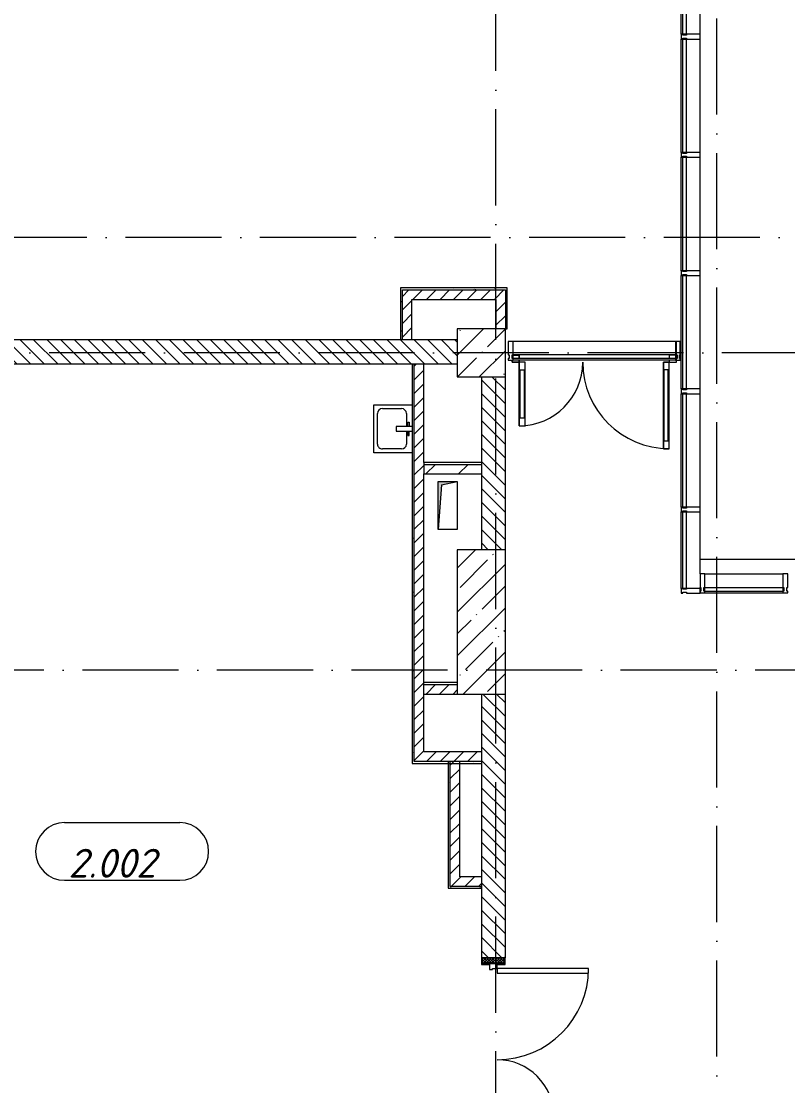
# Model space of a CAD drawing. Header units: millimetres. Extents: x -6467 to 106027, y -7090 to 195095.
# Drawn here: x 513 to 8488, y 68956 to 80031 of the extents above; entities that cross this region are included whole.
import ezdxf

# ---------------------------------------------------------------- set-up
doc = ezdxf.new("R2010")
doc.units = ezdxf.units.MM
doc.linetypes.add('50_200_ШТРИХ_1Т_ш5_п1_п1_', pattern=[1400, 1000, -200, 0, -200])
for name, color, linetype, lineweight, true_color in [('A-AREA-IDEN-1', 7, 'Continuous', 9, 0xaaaaaa), ('A-GENM-1', 7, 'Continuous', 9, 0xaaaaaa), ('I-WALL-1', 7, 'Continuous', 5, 0x787878), ('M-EQPM-1', 7, 'Continuous', 9, 0xaaaaaa), ('M-EQPM-2', 7, 'Continuous', 9, 0xe2e2e2), ('P-SANR-FIXT-1', 7, 'Continuous', 9, 0xaaaaaa), ('Оси-3', 7, '50_200_ШТРИХ_1Т_ш5_п1_п1_', 9, 0xaaaaaa)]:
    doc.layers.add(name, color=color, linetype=linetype, lineweight=lineweight, true_color=true_color)
for name, color, linetype, lineweight in [('A-DETL-GENF', 7, 'Continuous', 9), ('A-DOOR', 7, 'Continuous', 9), ('A-DOOR-2', 7, 'Continuous', 5), ('A-DOOR-FRAM', 7, 'Continuous', 9), ('A-DOOR-FRAM-2', 7, 'Continuous', 5), ('A-FLOR', 7, 'Continuous', 9), ('A-GLAZ-CWMG', 7, 'Continuous', 9), ('A-GLAZ-CWMG-1', 7, 'Continuous', 20), ('A-WALL', 7, 'Continuous', 5), ('A-WALL-FNSH-1', 7, 'Continuous', 5), ('I-WALL', 7, 'Continuous', 5), ('S-COLS', 7, 'Continuous', 9), ('S-COLS-1', 7, 'Continuous', 5)]:
    doc.layers.add(name, color=color, linetype=linetype, lineweight=lineweight)
doc.styles.add('ISOCPEUR_I', font='isocpeui.ttf', dxfattribs={"height": 300})
pattern_1 = [(135, (0, 0), (-70.71068, -70.71068), [])]
pattern_2 = [(0, (0, 0), (406.4, 101.6), [6.706, -298.094, 6.706, -298.094, -1625.6]), (0, (0, 0), (406.4, 101.6), [-609.6, 6.706, -602.894, 6.706, -298.094, -711.2]), (0, (0, 0), (406.4, 101.6), [-1524, 6.706, -196.494, 6.706, -501.294]), (120, (152.4, 50.8), (-291.18818, 301.15272), [6.706, -298.094, 6.706, -298.094, -1625.6]), (120, (152.4, 50.8), (-291.18818, 301.15272), [-609.6, 6.706, -602.894, 6.706, -298.094, -711.2]), (120, (152.4, 50.8), (-291.18818, 301.15272), [-1524, 6.706, -196.494, 6.706, -501.294]), (240, (203.2, 254), (-115.21182, -402.75272), [6.706, -298.094, 6.706, -298.094, -1625.6]), (240, (203.2, 254), (-115.21182, -402.75272), [-609.6, 6.706, -602.894, 6.706, -298.094, -711.2]), (240, (203.2, 254), (-115.21182, -402.75272), [-1524, 6.706, -196.494, 6.706, -501.294])]
pattern_3 = [(45, (0, 0), (-70.71068, 70.71068), [])]

# ---------------------------------------------------------------- blocks, each defined once
blk = doc.blocks.new('BSC_Колонна _Прямоугольная - 500х500-V18-АИ_План этажа Радиаторы_2')
at = {"layer": 'S-COLS-1'}
h = blk.add_hatch(dxfattribs=at)
h.set_pattern_fill('FP_46', color=256, style=0, pattern_type=2)
h.set_pattern_definition([(45, (-5300, -76581.04), (-228.0985, 228.0985), []), (45, (-5071.9, -76581.04), (-228.0985, 228.0985), [403.225, -80.645, 6.706, -73.939])])
h.paths.add_polyline_path([(-250, -250), (250, -250), (250, 250), (-250, 250)])
for p, q in [((250, 250), (-250, 250)), ((-250, 250), (-250, -250)), ((250, -250), (250, 250)), ((-250, -250), (250, -250))]:
    blk.add_line(p, q, dxfattribs=at)
blk = doc.blocks.new('110_Дверь_СКБ_2Ст_Наружная1 - СОШ_Д-07_1760_1440_х2400мм_Все учебные помещения_ читальные залы-25547909-АИ_План этажа Радиаторы_2')
at = {"layer": 'A-DOOR-2'}
h = blk.add_hatch(dxfattribs=at)
h.set_pattern_fill('FP_120', color=256, style=0, pattern_type=2)
h.set_pattern_definition([(135, (1456.41, 189.685), (-14.14214, -14.14214), []), (225, (1456.41, 189.685), (14.14214, -14.14214), [])])
h.paths.add_polyline_path([(839.5, -115), (899.5, -115), (899.5, 115), (839.5, 115)])
at = {"layer": 'A-DOOR-FRAM-2'}
h = blk.add_hatch(dxfattribs=at)
h.set_pattern_fill('FP_121', color=256, style=0, pattern_type=2)
h.set_pattern_definition([(45, (-666.384, 189.685), (-14.1421, 14.1421), []), (135, (-666.384, 189.685), (-14.1421, -14.1421), [])])
h.paths.add_polyline_path([(-860.5, -115), (-800.5, -115), (-800.5, 115), (-860.5, 115)])
at = {"layer": 'A-DOOR'}
for p, q in [((-750.5, 990), (-750.5, 40)), ((-700.5, 990), (-750.5, 990)), ((-700.5, 40), (-700.5, 990)), ((789.5, 630), (739.5, 630)), ((739.5, 630), (739.5, 40)), ((789.5, 40), (789.5, 630)), ((-750.5, 40), (-700.5, 40)), ((739.5, 40), (789.5, 40))]:
    blk.add_line(p, q, dxfattribs=at)
at = {"layer": 'A-DOOR-2'}
for p, q in [((-792.5, 123), (-862.5, 123)), ((-862.5, 123), (-862.5, 115)), ((-862.5, 115), (-800.5, 115)), ((-800.5, 115), (-800.5, 40)), ((-792.5, 40), (-792.5, 123)), ((901.5, 123), (831.5, 123)), ((831.5, 123), (831.5, 40)), ((839.5, 40), (839.5, 115)), ((839.5, 115), (901.5, 115)), ((901.5, 115), (901.5, 123)), ((-800.5, 40), (-792.5, 40)), ((831.5, 40), (839.5, 40)), ((-792.5, -40), (-800.5, -40)), ((-800.5, -40), (-800.5, -115)), ((-792.5, -123), (-792.5, -40)), ((839.5, -40), (831.5, -40)), ((831.5, -40), (831.5, -123)), ((839.5, -115), (839.5, -40)), ((-862.5, -115), (-862.5, -123)), ((-800.5, -115), (-862.5, -115)), ((-862.5, -123), (-792.5, -123)), ((831.5, -123), (901.5, -123)), ((901.5, -115), (839.5, -115)), ((901.5, -123), (901.5, -115))]:
    blk.add_line(p, q, dxfattribs=at)
for centre, radius, start, end in [((-750.5, 40), 950, 0, 90), ((789.5, 40), 590, 90, 180)]:
    blk.add_arc(centre, radius, start, end, dxfattribs=at)
at = {"layer": 'A-DOOR-FRAM'}
for p, q in [((-800.5, 115), (-860.5, 115)), ((-860.5, 115), (-860.5, -115)), ((-800.5, -115), (-800.5, 115)), ((899.5, 115), (839.5, 115)), ((839.5, 115), (839.5, -115)), ((899.5, -115), (899.5, 115)), ((-750.5, 40), (-800.5, 40)), ((-800.5, 40), (-800.5, -40)), ((-750.5, -10), (-750.5, 40)), ((789.5, 40), (789.5, -10)), ((839.5, 40), (789.5, 40)), ((839.5, -40), (839.5, 40)), ((-800.5, -40), (-740.5, -40)), ((-740.5, -10), (-750.5, -10)), ((-740.5, -40), (-740.5, -10)), ((789.5, -10), (779.5, -10)), ((779.5, -10), (779.5, -40)), ((779.5, -40), (839.5, -40)), ((-860.5, -115), (-800.5, -115)), ((839.5, -115), (899.5, -115))]:
    blk.add_line(p, q, dxfattribs=at)
blk = doc.blocks.new('Прямоугольный импост - Импост структурный с накладкой - 180мм-21847957-АИ_План этажа Радиаторы_2')
at = {"layer": 'A-GLAZ-CWMG-1'}
for p, q in [((-50, 40), (-50, 180)), ((-50, 180), (0, 180)), ((0, 180), (0, 40)), ((-40, 40), (-50, 40)), ((-50, -17), (-50, 0)), ((-50, 0), (-40, 0)), ((-40, 0), (-40, 40)), ((-10, 40), (-10, 0)), ((0, 40), (-10, 40)), ((-10, 0), (0, 0)), ((0, 0), (0, -17)), ((0, -17), (-50, -17))]:
    blk.add_line(p, q, dxfattribs=at)
blk = doc.blocks.new('SND_2D_Раковина1 - 400х300-V23-АИ_План этажа Радиаторы_2')
at = {"layer": 'P-SANR-FIXT-1'}
for p, q in [((-250, -220), (-250, 180)), ((-160, 120), (-25, 120)), ((-70, 150), (-25, 150)), ((-70, 135), (-70, 150)), ((-25, 135), (-70, 135)), ((-25, 180), (-25, 15)), ((25, 15), (25, 180)), ((70, 150), (25, 150)), ((25, 135), (70, 135)), ((25, 120), (160, 120)), ((70, 135), (70, 150)), ((250, 180), (250, -220)), ((-210, -130), (-210, 70)), ((-25, 15), (25, 15)), ((210, 70), (210, -130)), ((250, -220), (-250, -220)), ((160, -180), (-160, -180))]:
    blk.add_line(p, q, dxfattribs=at)
for centre, start, end in [((-160, 70), 90, 180), ((160, 70), 0, 90), ((-160, -130), 180, 270), ((160, -130), 270, 0)]:
    blk.add_arc(centre, 50, start, end, dxfattribs=at)
blk = doc.blocks.new('Канал вертикальный прямоугольный - Шахта - значок проема-25053776-АИ_План этажа Радиаторы_2')
at = {"layer": 'M-EQPM-2'}
blk.add_hatch(color=256, dxfattribs=at).paths.add_polyline_path([(-100, -250), (-65, 215), (100, 250), (-100, 250)])
at = {"layer": 'M-EQPM-1'}
for p, q in [((-100, -250), (-100, 250)), ((-100, 250), (100, 250)), ((-65, 215), (100, 250)), ((100, 250), (100, -250)), ((-65, 215), (-100, -250)), ((100, -250), (-100, -250))]:
    blk.add_line(p, q, dxfattribs=at)
blk = doc.blocks.new('Прямоугольный импост - Импост структурный с накладкой - 180мм-23263808-АИ_План этажа Радиаторы_2')
at = {"layer": 'A-GLAZ-CWMG-1'}
for p, q in [((-50, 0), (-50, 17)), ((-50, 17), (0, 17)), ((-40, 0), (-50, 0)), ((-40, -40), (-40, 0)), ((0, 0), (-10, 0)), ((-10, 0), (-10, -40)), ((0, 17), (0, 0)), ((-50, -180), (-50, -40)), ((-50, -40), (-40, -40)), ((-10, -40), (0, -40)), ((0, -40), (0, -180)), ((0, -180), (-50, -180))]:
    blk.add_line(p, q, dxfattribs=at)
blk = doc.blocks.new('Дверь_Витражная_СКБ_2Ст - ДВВ_ДАО_СОШ_Гардероб_EIW30-23208067-АИ_План этажа Радиаторы_2')
at = {"layer": 'A-DETL-GENF'}
for p, q in [((-855, 37.5), (-780, 37.5)), ((-780, 37.5), (-855, 37.5)), ((-780, 37.5), (-780, 0)), ((-780, 0), (-780, 37.5)), ((855, 37.5), (780, 37.5)), ((780, 37.5), (780, 0)), ((855, 37.5), (780, 37.5)), ((780, 37.5), (780, 0)), ((-855, -37.5), (-855, -17)), ((-855, -17), (-855, -37.5)), ((-780, -37.5), (-855, -37.5)), ((-855, -37.5), (-780, -37.5)), ((-780, -17), (-780, -37.5)), ((-780, -37.5), (-780, -17)), ((-720, -37.5), (-780, -37.5)), ((-780, -697.5), (-780, -37.5)), ((-720, -37.5), (-780, -37.5)), ((-780, -37.5), (-780, -697.5)), ((-720, -697.5), (-720, -37.5)), ((-720, -697.5), (-720, -37.5)), ((720, -37.5), (780, -37.5)), ((720, -937.5), (720, -37.5)), ((720, -37.5), (720, -937.5)), ((780, -37.5), (720, -37.5)), ((780, -17), (780, -37.5)), ((780, -17), (780, -37.5)), ((780, -937.5), (780, -37.5)), ((780, -937.5), (780, -37.5)), ((780, -37.5), (855, -37.5)), ((780, -37.5), (855, -37.5)), ((855, -37.5), (855, -17)), ((855, -37.5), (855, -17)), ((-780, -117.5), (-720, -117.5)), ((-770, -617.5), (-770, -117.5)), ((-726, -617.5), (-726, -117.5)), ((780, -117.5), (720, -117.5)), ((726, -857.5), (726, -117.5)), ((770, -857.5), (770, -117.5)), ((-780, -617.5), (-720, -617.5)), ((-780, -697.5), (-720, -697.5)), ((-780, -697.5), (-720, -697.5)), ((780, -857.5), (720, -857.5)), ((780, -937.5), (720, -937.5)), ((720, -937.5), (780, -937.5))]:
    blk.add_line(p, q, dxfattribs=at)
at = {"layer": 'A-DOOR-2'}
for p, q in [((-780, -697.5), (-780, -37.5)), ((780, -937.5), (780, -37.5))]:
    blk.add_line(p, q, dxfattribs=at)
for centre, radius, start, end in [((-780, -37.5), 660, 270, 0), ((780, -37.5), 900, 180, 270)]:
    blk.add_arc(centre, radius, start, end, dxfattribs=at)
blk = doc.blocks.new('Прямоугольный импост - Импост структурный с накладкой - 180мм-23206923-АИ_План этажа Радиаторы_2')
at = {"layer": 'A-GLAZ-CWMG'}
for p, q in [((7320, 76701), (5630, 76701)), ((5630, 76521), (5630, 76561)), ((7320, 76561), (5630, 76561)), ((7320, 76561), (7320, 76521)), ((7320, 76521), (5630, 76521)), ((7320, 76504), (5630, 76504))]:
    blk.add_line(p, q, dxfattribs=at)
blk = doc.blocks.new('Прямоугольный импост - Импост структурный с накладкой - 180мм-20786475-АИ_План этажа Радиаторы_2')
at = {"layer": 'A-GLAZ-CWMG-1'}
for p, q in [((-25, 0), (-25, 17)), ((-25, 17), (25, 17)), ((-15, 0), (-25, 0)), ((-15, -40), (-15, 0)), ((25, 0), (15, 0)), ((15, 0), (15, -40)), ((25, 17), (25, 0)), ((-25, -180), (-25, -40)), ((-25, -40), (-15, -40)), ((15, -40), (25, -40)), ((25, -40), (25, -180)), ((25, -180), (-25, -180))]:
    blk.add_line(p, q, dxfattribs=at)
blk = doc.blocks.new('Прямоугольный импост - Импост структурный с накладкой - 180мм-26367187-АИ_План этажа Радиаторы_2')
at = {"layer": 'A-GLAZ-CWMG'}
for p, q in [((7625, 74281), (8438, 74281)), ((7625, 74101), (7625, 74141)), ((7625, 74141), (8438, 74141)), ((7625, 74101), (8438, 74101)), ((8438, 74141), (8438, 74101)), ((7625, 74084), (8438, 74084))]:
    blk.add_line(p, q, dxfattribs=at)
blk = doc.blocks.new('Прямоугольный импост - Импост структурный с накладкой - 180мм-22069925-АИ_План этажа Радиаторы_2')
at = {"layer": 'A-GLAZ-CWMG-1'}
for p, q in [((-25, 40), (-25, 180)), ((-25, 180), (25, 180)), ((25, 180), (25, 40)), ((-15, 40), (-25, 40)), ((-25, -17), (-25, 0)), ((-25, 0), (-15, 0)), ((-15, 0), (-15, 40)), ((15, 40), (15, 0)), ((25, 40), (15, 40)), ((15, 0), (25, 0)), ((25, 0), (25, -17)), ((25, -17), (-25, -17))]:
    blk.add_line(p, q, dxfattribs=at)
blk = doc.blocks.new('BSC_Колонна _Прямоугольная - 500х1500-23947074-АИ_План этажа Радиаторы_2')
at = {"layer": 'S-COLS-1'}
h = blk.add_hatch(dxfattribs=at)
h.set_pattern_fill('FP_253', color=256, style=0, pattern_type=2)
h.set_pattern_definition([(45, (-5300, -73781.04), (-228.0985, 228.0985), []), (45, (-5071.9, -73781.04), (-228.0985, 228.0985), [403.225, -80.645, 6.706, -73.939])])
h.paths.add_polyline_path([(-250, -750), (250, -750), (250, 750), (-250, 750)])
for p, q in [((250, 750), (-250, 750)), ((-250, 750), (-250, -750)), ((250, -750), (250, 750)), ((-250, -750), (250, -750))]:
    blk.add_line(p, q, dxfattribs=at)
blk = doc.blocks.new('АР_Перемычка1 - АР_Перемычка-25547967-АИ_План этажа Радиаторы_2')
at = {"layer": 'A-GENM-1'}
blk.add_line((-350, -125), (-343, -125), dxfattribs=at)
blk = doc.blocks.new('Прямоугольный импост - Импост структурный с накладкой - 180мм-20786484-АИ_План этажа Радиаторы_2')
at = {"layer": 'A-GLAZ-CWMG-1'}
for p, q in [((-50, 0), (-50, 17)), ((-50, 17), (0, 17)), ((-40, 0), (-50, 0)), ((-40, -40), (-40, 0)), ((0, 0), (-10, 0)), ((-10, 0), (-10, -40)), ((0, 17), (0, 0)), ((-50, -180), (-50, -40)), ((-50, -40), (-40, -40)), ((-10, -40), (0, -40)), ((0, -40), (0, -180)), ((0, -180), (-50, -180))]:
    blk.add_line(p, q, dxfattribs=at)
blk = doc.blocks.new('Прямоугольный импост - Импост структурный с накладкой - 180мм-29769736-АИ_План этажа Радиаторы_2')
at = {"layer": 'A-GLAZ-CWMG'}
for p, q in [((7378, 82356), (7378, 83536)), ((7395, 83536), (7435, 83536)), ((7395, 82356), (7395, 83536)), ((7435, 82356), (7435, 83536)), ((7575, 82356), (7575, 83536)), ((7435, 82356), (7395, 82356))]:
    blk.add_line(p, q, dxfattribs=at)
blk = doc.blocks.new('Прямоугольный импост - Импост структурный с накладкой - 180мм-V430-АИ_План этажа Радиаторы_2')
at = {"layer": 'A-GLAZ-CWMG'}
for p, q in [((7378, 76701), (7378, 77386)), ((7395, 77386), (7435, 77386)), ((7395, 76206), (7395, 77386)), ((7435, 76206), (7435, 77386)), ((7575, 76206), (7575, 77386)), ((7378, 76521), (7378, 76561)), ((7378, 76206), (7378, 76504)), ((7435, 76206), (7395, 76206))]:
    blk.add_line(p, q, dxfattribs=at)
blk = doc.blocks.new('Прямоугольный импост - Импост структурный с накладкой - 180мм-22664521-АИ_План этажа Радиаторы_2')
at = {"layer": 'A-GLAZ-CWMG'}
for p, q in [((7378, 74131), (7378, 74926)), ((7395, 74926), (7435, 74926)), ((7395, 74131), (7395, 74926)), ((7435, 74131), (7435, 74926)), ((7575, 74281), (7575, 74926)), ((7435, 74131), (7395, 74131)), ((7575, 74131), (7575, 74141))]:
    blk.add_line(p, q, dxfattribs=at)
blk = doc.blocks.new('AAR_СКБ_Марка_помещения_1_5 ммп - Номер-27962133-АИ_План этажа Радиаторы_2')
at = {"layer": 'A-AREA-IDEN-1'}
for p, q in [((-2.987, 3), (3.013, 3)), ((-2.987, 0), (3.013, 0))]:
    blk.add_line(p, q, dxfattribs=at)
for centre, start, end in [((-2.987, 1.5), 90, 270), ((3.013, 1.5), 270, 90)]:
    blk.add_arc(centre, 1.5, start, end, dxfattribs=at)

msp = doc.modelspace()

# ---------------------------------------------------------------- hatches: boundary and pattern name
at = {"layer": 'I-WALL'}
h = msp.add_hatch(dxfattribs=at)
h.set_pattern_fill('FP_4', color=256, style=0, pattern_type=2)
h.set_pattern_definition(pattern_3)
h.paths.add_polyline_path([(4489, 76716), (4578, 76716), (4578, 77236), (4478, 77236), (4478, 76716)])
h = msp.add_hatch(dxfattribs=at)
h.set_pattern_fill('FP_4', color=256, style=0, pattern_type=2)
h.set_pattern_definition(pattern_3)
h.paths.add_polyline_path([(5450, 77136), (5550, 77136), (5550, 77236), (4578, 77236), (4578, 77136)])
h = msp.add_hatch(dxfattribs=at)
h.set_pattern_fill('FP_4', color=256, style=0, pattern_type=2)
h.set_pattern_definition(pattern_3)
h.paths.add_polyline_path([(5550, 76831), (5550, 77136), (5450, 77136), (5450, 76831)])
h = msp.add_hatch(dxfattribs=at)
h.set_pattern_fill('FP_2', color=256, style=0, pattern_type=2)
h.set_pattern_definition(pattern_1)
h.paths.add_polyline_path([(5050, 76466), (5050, 76716), (-1950, 76716), (-1950, 76466), (4700, 76466)])
h = msp.add_hatch(dxfattribs=at)
h.set_pattern_fill('FP_4', color=256, style=0, pattern_type=2)
h.set_pattern_definition(pattern_3)
h.paths.add_polyline_path([(4700, 72330), (4700, 76466), (4600, 76466), (4600, 72330)])
h = msp.add_hatch(dxfattribs=at)
h.set_pattern_fill('FP_2', color=256, style=0, pattern_type=2)
h.set_pattern_definition(pattern_1)
h.paths.add_polyline_path([(5550, 67681), (5550, 68521), (5300, 68521), (5300, 67681)])
h.paths.add_polyline_path([(5370, 70286), (5550, 70288), (5550, 73031), (5300, 73031), (5302, 70288), (5310, 70286)])
h.paths.add_polyline_path([(5435, 74531), (5550, 74531), (5550, 76331), (5300, 76331), (5300, 74531)])
h = msp.add_hatch(dxfattribs=at)
h.set_pattern_fill('FP_5', color=256, style=0, pattern_type=2)
h.set_pattern_definition([(45, (0, 0), (-169.7056, 169.7056), [])])
h.paths.add_polyline_path([(5300, 75321), (5300, 75421), (4700, 75421), (4700, 75321)])
h = msp.add_hatch(dxfattribs=at)
h.set_pattern_fill('FP_4', color=256, style=0, pattern_type=2)
h.set_pattern_definition(pattern_3)
h.paths.add_polyline_path([(5050, 73031), (5050, 73131), (4700, 73131), (4700, 73031)])
h = msp.add_hatch(dxfattribs=at)
h.set_pattern_fill('FP_4', color=256, style=0, pattern_type=2)
h.set_pattern_definition(pattern_3)
h.paths.add_polyline_path([(5300, 72330), (5300, 72430), (4700, 72430), (4700, 72330)])
h = msp.add_hatch(dxfattribs=at)
h.set_pattern_fill('FP_4', color=256, style=0, pattern_type=2)
h.set_pattern_definition(pattern_3)
h.paths.add_polyline_path([(5076, 71130), (5076, 72330), (4976, 72330), (4976, 71130)])
h = msp.add_hatch(dxfattribs=at)
h.set_pattern_fill('FP_4', color=256, style=0, pattern_type=2)
h.set_pattern_definition(pattern_3)
h.paths.add_polyline_path([(5300, 71030), (5300, 71130), (4976, 71130), (4976, 71030)])
at = {"layer": 'I-WALL-1'}
h = msp.add_hatch(dxfattribs=at)
h.set_pattern_fill('FP_3', color=256, style=0, pattern_type=2)
h.set_pattern_definition(pattern_2)
h.paths.add_polyline_path([(4478, 76716), (4478, 77256), (4458, 77256), (4458, 76716)])
h = msp.add_hatch(dxfattribs=at)
h.set_pattern_fill('FP_3', color=256, style=0, pattern_type=2)
h.set_pattern_definition(pattern_2)
h.paths.add_polyline_path([(5550, 77236), (5570, 77236), (5570, 77256), (4478, 77256), (4478, 77236), (4578, 77236)])
h = msp.add_hatch(dxfattribs=at)
h.set_pattern_fill('FP_3', color=256, style=0, pattern_type=2)
h.set_pattern_definition(pattern_2)
h.paths.add_polyline_path([(5570, 76831), (5570, 77236), (5550, 77236), (5550, 76831)])
h = msp.add_hatch(dxfattribs=at)
h.set_pattern_fill('FP_3', color=256, style=0, pattern_type=2)
h.set_pattern_definition(pattern_2)
h.paths.add_polyline_path([(4600, 72310), (4600, 76466), (4580, 76466), (4580, 72310)])
h = msp.add_hatch(dxfattribs=at)
h.set_pattern_fill('FP_3', color=256, style=0, pattern_type=2)
h.set_pattern_definition(pattern_2)
h.paths.add_polyline_path([(5300, 75421), (5300, 75441), (4700, 75441), (4700, 75421)])
h = msp.add_hatch(dxfattribs=at)
h.set_pattern_fill('FP_3', color=256, style=0, pattern_type=2)
h.set_pattern_definition(pattern_2)
h.paths.add_polyline_path([(5050, 73131), (5050, 73151), (4700, 73151), (4700, 73131)])
h = msp.add_hatch(dxfattribs=at)
h.set_pattern_fill('FP_3', color=256, style=0, pattern_type=2)
h.set_pattern_definition(pattern_2)
h.paths.add_polyline_path([(4600, 72310), (5300, 72310), (5300, 72330), (4600, 72330)])
h = msp.add_hatch(dxfattribs=at)
h.set_pattern_fill('FP_3', color=256, style=0, pattern_type=2)
h.set_pattern_definition(pattern_2)
h.paths.add_polyline_path([(4976, 71030), (4976, 72330), (4956, 72330), (4956, 71030)])
h = msp.add_hatch(dxfattribs=at)
h.set_pattern_fill('FP_3', color=256, style=0, pattern_type=2)
h.set_pattern_definition(pattern_2)
h.paths.add_polyline_path([(5300, 71010), (5300, 71030), (4956, 71030), (4956, 71010)])

# ---------------------------------------------------------------- linework, layer by layer
at = {"layer": 'A-FLOR'}
msp.add_line((9400, 74431), (7575, 74431), dxfattribs=at)
at = {"layer": 'A-WALL'}
for p, q in [((4478, 77236), (5550, 77236)), ((4478, 76716), (4478, 77236)), ((5550, 77236), (5550, 76831)), ((5050, 76716), (-1950, 76716)), ((-1950, 76466), (5050, 76466)), ((4600, 72330), (4600, 76466)), ((5300, 76331), (5300, 74531)), ((5550, 74531), (5550, 76331)), ((4700, 75441), (4700, 75321)), ((4700, 75421), (5300, 75421)), ((4700, 73131), (5050, 73131)), ((5300, 73031), (5300, 70286)), ((5550, 70286), (5550, 73031)), ((5300, 72330), (4600, 72330)), ((4976, 71030), (4976, 72330)), ((5300, 71030), (4976, 71030))]:
    msp.add_line(p, q, dxfattribs=at)
at = {"layer": 'A-WALL-FNSH-1'}
for p, q in [((5570, 77256), (4458, 77256)), ((4458, 77256), (4458, 76716)), ((5570, 76831), (5570, 77256)), ((4578, 77136), (5450, 77136)), ((4578, 76716), (4578, 77136)), ((5450, 77136), (5450, 76831)), ((5550, 76831), (5570, 76831)), ((4580, 76466), (4580, 72310)), ((4700, 75441), (4700, 76466)), ((5300, 75441), (4700, 75441)), ((4700, 75321), (5300, 75321)), ((4700, 72430), (4700, 75321)), ((5050, 73151), (4700, 73151)), ((4700, 73031), (5050, 73031)), ((5300, 72430), (4700, 72430)), ((4956, 72330), (4956, 71010)), ((5076, 71130), (5076, 72330)), ((4580, 72310), (5300, 72310)), ((5300, 71130), (5076, 71130)), ((4956, 71010), (5300, 71010))]:
    msp.add_line(p, q, dxfattribs=at)
at = {"layer": 'Оси-3'}
for p, q in [((5450, -5890), (5450, 91281)), ((7750, 52458), (7750, 91281)), ((50200, 77781), (-5267, 77781)), ((32605, 76581), (-5267, 76581)), ((24550, 73281), (-5267, 73281))]:
    msp.add_line(p, q, dxfattribs=at)

# ---------------------------------------------------------------- block references
at = {"layer": 'A-AREA-IDEN-1', "xscale": 199.9999999999999, "yscale": 199.9999999999999, "zscale": 199.9999999999999}
msp.add_blockref('AAR_СКБ_Марка_помещения_1_5 ммп - Номер-27962133-АИ_План этажа Радиаторы_2', (1560, 71093), dxfattribs=at)
at = {"layer": 'A-DOOR-2'}
msp.add_blockref('Дверь_Витражная_СКБ_2Ст - ДВВ_ДАО_СОШ_Гардероб_EIW30-23208067-АИ_План этажа Радиаторы_2', (6475, 76521), dxfattribs=at)
at = {"layer": 'A-DOOR-2', "rotation": 269.9999999999999}
msp.add_blockref('110_Дверь_СКБ_2Ст_Наружная1 - СОШ_Д-07_1760_1440_х2400мм_Все учебные помещения_ читальные залы-25547909-АИ_План этажа Радиаторы_2', (5425, 69426), dxfattribs=at)
at = {"layer": 'A-GENM-1', "rotation": 269.9999999999999}
msp.add_blockref('АР_Перемычка1 - АР_Перемычка-25547967-АИ_План этажа Радиаторы_2', (5425, 70286), dxfattribs=at)
at = {"layer": 'A-GLAZ-CWMG'}
for name, p in [('Прямоугольный импост - Импост структурный с накладкой - 180мм-29769736-АИ_План этажа Радиаторы_2', (0, -2460)), ('Прямоугольный импост - Импост структурный с накладкой - 180мм-29769736-АИ_План этажа Радиаторы_2', (0, -3690)), ('Прямоугольный импост - Импост структурный с накладкой - 180мм-29769736-АИ_План этажа Радиаторы_2', (0, -4920)), ('Прямоугольный импост - Импост структурный с накладкой - 180мм-V430-АИ_План этажа Радиаторы_2', (0, 0)), ('Прямоугольный импост - Импост структурный с накладкой - 180мм-23206923-АИ_План этажа Радиаторы_2', (0, 0)), ('Прямоугольный импост - Импост структурный с накладкой - 180мм-29769736-АИ_План этажа Радиаторы_2', (0, -7380)), ('Прямоугольный импост - Импост структурный с накладкой - 180мм-22664521-АИ_План этажа Радиаторы_2', (0, 0)), ('Прямоугольный импост - Импост структурный с накладкой - 180мм-26367187-АИ_План этажа Радиаторы_2', (0, 0))]:
    msp.add_blockref(name, p, dxfattribs=at)
at = {"layer": 'A-GLAZ-CWMG', "extrusion": (0, 0, -1)}
for name, p, rotation in [('Прямоугольный импост - Импост структурный с накладкой - 180мм-20786475-АИ_План этажа Радиаторы_2', (-7395, 79871), 270.0000000000001), ('Прямоугольный импост - Импост структурный с накладкой - 180мм-20786475-АИ_План этажа Радиаторы_2', (-7395, 78641), 270.0000000000001), ('Прямоугольный импост - Импост структурный с накладкой - 180мм-20786475-АИ_План этажа Радиаторы_2', (-7395, 77411), 270.0000000000001), ('Прямоугольный импост - Импост структурный с накладкой - 180мм-20786475-АИ_План этажа Радиаторы_2', (-5605, 76521), 180), ('Прямоугольный импост - Импост структурный с накладкой - 180мм-20786475-АИ_План этажа Радиаторы_2', (-7345, 76521), 180), ('Прямоугольный импост - Импост структурный с накладкой - 180мм-23263808-АИ_План этажа Радиаторы_2', (-7378, 76521), 180), ('Прямоугольный импост - Импост структурный с накладкой - 180мм-20786475-АИ_План этажа Радиаторы_2', (-7395, 76181), 270.0000000000001), ('Прямоугольный импост - Импост структурный с накладкой - 180мм-20786475-АИ_План этажа Радиаторы_2', (-7395, 74951), 270.0000000000001), ('Прямоугольный импост - Импост структурный с накладкой - 180мм-20786484-АИ_План этажа Радиаторы_2', (-7395, 74081), 270.0000000000001)]:
    msp.add_blockref(name, p, dxfattribs=dict(at, rotation=rotation))
for name, p in [('Прямоугольный импост - Импост структурный с накладкой - 180мм-21847957-АИ_План этажа Радиаторы_2', (-7575, 74101)), ('Прямоугольный импост - Импост структурный с накладкой - 180мм-22069925-АИ_План этажа Радиаторы_2', (-8463, 74101))]:
    msp.add_blockref(name, p, dxfattribs=at)
at = {"layer": 'M-EQPM-1'}
msp.add_blockref('Канал вертикальный прямоугольный - Шахта - значок проема-25053776-АИ_План этажа Радиаторы_2', (4950, 74993), dxfattribs=at)
at = {"layer": 'P-SANR-FIXT-1', "rotation": 269.9999999999997}
msp.add_blockref('SND_2D_Раковина1 - 400х300-V23-АИ_План этажа Радиаторы_2', (4400, 75791), dxfattribs=at)
at = {"layer": 'S-COLS'}
for name, p in [('BSC_Колонна _Прямоугольная - 500х500-V18-АИ_План этажа Радиаторы_2', (5300, 76581)), ('BSC_Колонна _Прямоугольная - 500х1500-23947074-АИ_План этажа Радиаторы_2', (5300, 73781))]:
    msp.add_blockref(name, p, dxfattribs=at)

# ---------------------------------------------------------------- texts
at = {"layer": 'A-AREA-IDEN-1', "insert": (1457, 71121), "char_height": 300, "width": 952, "attachment_point": 8, "line_spacing_factor": 1.139951, "style": 'ISOCPEUR_I'}
msp.add_mtext('\\pxqc,t8.46667,16.93333,25.4,33.86667,42.33333,50.8,59.26667,67.73333,76.2,84.66667,93.13333,101.6,110.06667,118.53333,127,135.46667,143.93333,152.4,160.86667,169.33333,177.8,186.26667,194.73333,203.2,211.66667,220.13333,228.6,237.06667,245.53333,254,262.46667,270.93333;{2.002}', dxfattribs=at)

doc.saveas('drawing.dxf')
